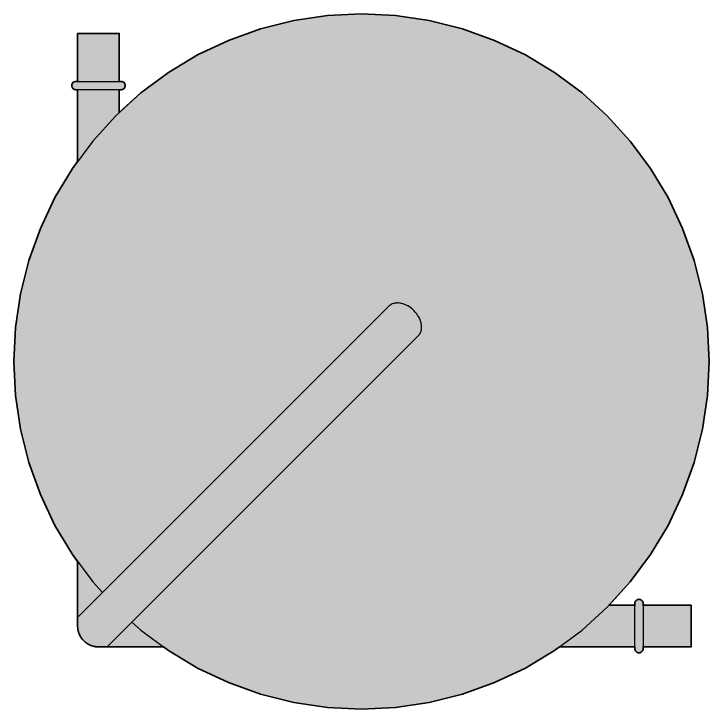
# Model space of a CAD drawing. Header units: millimetres. Extents: x -8 to 733, y 26 to 784.
# Drawn here: x 46 to 246, y 25.8 to 225.8 of the extents above; entities that cross this region are included whole.
import ezdxf

# ---------------------------------------------------------------- set-up
doc = ezdxf.new("R2010")
doc.units = ezdxf.units.MM
doc.layers.add('Blocks', color=7, linetype='Continuous')
doc.layers.add('Blocks$Fill', color=7, linetype='Continuous', true_color=0xffffff)
doc.layers.add('Blocks$Inner', color=7, linetype='Continuous', lineweight=25, true_color=0x007f00)
doc.layers.add('Blocks$Outline', color=7, linetype='Continuous', lineweight=35, true_color=0xff3f3f)

# ---------------------------------------------------------------- blocks, each defined once
blk = doc.blocks.new('IC T1 Low Table Lamp Top')
at = {"layer": 'Blocks$Fill'}
blk.add_hatch(color=256, dxfattribs=at).paths.add_polyline_path([(217.21, 55.68), (223.25, 62.35), (229.1, 70.23), (234.14, 78.64), (238.34, 87.52), (241.64, 96.76), (244.03, 106.28), (245.47, 115.98), (245.95, 125.78), (245.47, 135.59), (244.03, 145.29), (241.64, 154.81), (238.34, 164.05), (234.14, 172.92), (229.1, 181.34), (223.25, 189.22), (216.66, 196.5), (209.39, 203.09), (201.51, 208.93), (193.09, 213.98), (184.22, 218.17), (174.98, 221.48), (165.46, 223.86), (155.75, 225.3), (145.95, 225.78), (136.15, 225.3), (126.44, 223.86), (116.92, 221.48), (107.68, 218.17), (98.81, 213.98), (90.39, 208.93), (82.51, 203.09), (76.28, 197.44), (76.28, 203.94), (76.15, 203.97), (76.14, 203.98), (76.27, 203.98), (76.78, 203.98), (77.02, 204), (77.24, 204.07), (77.45, 204.18), (77.63, 204.33), (77.78, 204.51), (77.89, 204.72), (77.96, 204.94), (77.98, 205.18), (77.96, 205.41), (77.89, 205.63), (77.78, 205.84), (77.63, 206.02), (77.45, 206.17), (77.24, 206.28), (77.02, 206.35), (76.78, 206.38), (76.77, 206.38), (76.14, 206.38), (76.28, 206.41), (76.28, 213.29), (76.28, 220.18), (76.26, 220.18), (64.28, 220.18), (64.28, 206.41), (64.41, 206.38), (64.43, 206.38), (64.38, 206.38), (63.78, 206.38), (63.55, 206.35), (63.33, 206.28), (63.12, 206.17), (62.94, 206.02), (62.79, 205.84), (62.68, 205.63), (62.61, 205.41), (62.59, 205.18), (62.61, 204.94), (62.68, 204.72), (62.79, 204.51), (62.94, 204.33), (63.12, 204.18), (63.33, 204.07), (63.55, 204), (63.78, 203.98), (63.79, 203.98), (64.38, 203.98), (64.41, 203.97), (64.28, 203.94), (64.28, 183.34), (62.8, 181.34), (57.76, 172.92), (53.56, 164.05), (50.26, 154.81), (47.87, 145.29), (46.43, 135.59), (45.95, 125.78), (46.43, 115.98), (47.87, 106.28), (50.26, 96.76), (53.56, 87.52), (57.76, 78.64), (62.8, 70.23), (64.28, 68.23), (64.29, 49.34), (64.29, 49.33), (64.31, 49.1), (64.33, 48.97), (64.35, 48.83), (64.36, 48.74), (64.36, 48.71), (64.41, 48.48), (64.44, 48.34), (64.47, 48.19), (64.51, 48.05), (64.56, 47.89), (64.61, 47.73), (64.67, 47.57), (64.72, 47.43), (64.73, 47.4), (64.8, 47.23), (64.91, 47), (64.93, 46.97), (64.94, 46.95), (64.95, 46.93), (64.96, 46.91), (65.07, 46.71), (65.11, 46.64), (65.14, 46.6), (65.17, 46.55), (65.23, 46.44), (65.38, 46.22), (65.4, 46.19), (65.4, 46.19), (65.6, 45.93), (65.62, 45.91), (65.63, 45.89), (65.64, 45.87), (65.67, 45.85), (65.7, 45.8), (65.74, 45.76), (65.81, 45.68), (66.04, 45.44), (66.04, 45.43), (66.04, 45.43), (66.28, 45.21), (66.4, 45.11), (66.45, 45.06), (66.51, 45.01), (66.53, 45), (66.63, 44.92), (66.8, 44.79), (66.8, 44.79), (66.8, 44.79), (66.81, 44.79), (66.99, 44.66), (67.17, 44.55), (67.2, 44.53), (67.36, 44.44), (67.54, 44.34), (67.6, 44.31), (67.62, 44.3), (67.72, 44.25), (67.89, 44.17), (68.06, 44.1), (68.22, 44.04), (68.38, 43.99), (68.54, 43.94), (68.69, 43.89), (68.83, 43.85), (68.97, 43.82), (69.18, 43.78), (69.35, 43.75), (69.37, 43.75), (69.53, 43.72), (69.68, 43.71), (69.81, 43.69), (69.95, 43.68), (70.28, 43.68), (88.99, 43.68), (90.39, 42.64), (98.81, 37.59), (107.68, 33.4), (116.92, 30.09), (126.44, 27.71), (136.15, 26.27), (145.95, 25.78), (155.75, 26.27), (165.46, 27.71), (174.98, 30.09), (184.22, 33.4), (193.09, 37.59), (201.51, 42.64), (202.91, 43.68), (224.55, 43.68), (224.58, 43.81), (224.58, 43.82), (224.58, 43.69), (224.58, 43.18), (224.61, 42.94), (224.68, 42.72), (224.79, 42.51), (224.94, 42.33), (225.12, 42.18), (225.33, 42.07), (225.55, 42), (225.78, 41.98), (226.02, 42), (226.24, 42.07), (226.45, 42.18), (226.63, 42.33), (226.78, 42.51), (226.89, 42.72), (226.96, 42.94), (226.98, 43.18), (226.98, 43.19), (226.99, 43.82), (227.02, 43.68), (233.9, 43.68), (240.78, 43.68), (240.78, 43.7), (240.78, 55.68), (227.02, 55.68), (226.99, 55.54), (226.98, 55.53), (226.98, 55.58), (226.98, 56.18), (226.96, 56.41), (226.89, 56.63), (226.78, 56.84), (226.63, 57.02), (226.45, 57.17), (226.24, 57.28), (226.02, 57.35), (225.78, 57.38), (225.55, 57.35), (225.33, 57.28), (225.12, 57.17), (224.94, 57.02), (224.79, 56.84), (224.68, 56.63), (224.61, 56.41), (224.58, 56.18), (224.58, 56.17), (224.58, 55.58), (224.58, 55.53), (224.55, 55.68)], flags=0)
at = {"layer": 'Blocks$Inner'}
for p, q in [((76.14, 203.98), (64.43, 203.98)), ((154.46, 142.17), (154.45, 142.16)), ((162.77, 133.84), (162.78, 133.85))]:
    blk.add_line(p, q, dxfattribs=at)
for points in [[(79.92, 50.83), (82.51, 48.48), (90.39, 42.64), (98.81, 37.59), (107.68, 33.4), (116.92, 30.09), (126.44, 27.71), (136.15, 26.27), (145.95, 25.78), (155.75, 26.27), (165.46, 27.71), (174.98, 30.09), (184.22, 33.4), (193.09, 37.59), (201.51, 42.64), (209.39, 48.48), (216.66, 55.07), (223.25, 62.35), (229.1, 70.23), (234.14, 78.64), (238.34, 87.52), (241.64, 96.76), (244.03, 106.28), (245.47, 115.98), (245.95, 125.78), (245.47, 135.59), (244.03, 145.29), (241.64, 154.81), (238.34, 164.05), (234.14, 172.92), (229.1, 181.34), (223.25, 189.22), (216.66, 196.5), (209.39, 203.09), (201.51, 208.93), (193.09, 213.98), (184.22, 218.17), (174.98, 221.48), (165.46, 223.86), (155.75, 225.3), (145.95, 225.78), (136.15, 225.3), (126.44, 223.86), (116.92, 221.48), (107.68, 218.17), (98.81, 213.98), (90.39, 208.93), (82.51, 203.09), (75.24, 196.5), (68.65, 189.22), (62.8, 181.34), (57.76, 172.92), (53.56, 164.05), (50.26, 154.81), (47.87, 145.29), (46.43, 135.59), (45.95, 125.78), (46.43, 115.98), (47.87, 106.28), (50.26, 96.76), (53.56, 87.52), (57.76, 78.64), (62.8, 70.23), (68.65, 62.35), (71.42, 59.29)], [(64.43, 206.38), (76.14, 206.38), (76.28, 206.41), (76.28, 213.29), (76.28, 220.18), (76.26, 220.18), (76.17, 220.18), (76.03, 220.18), (75.83, 220.18), (75.58, 220.18), (75.43, 220.18), (75.27, 220.18), (75.1, 220.18), (74.92, 220.18), (74.73, 220.18), (74.53, 220.18), (74.31, 220.18), (74.09, 220.18), (73.86, 220.18), (73.62, 220.18), (73.37, 220.18), (73.11, 220.18), (72.58, 220.18), (72.03, 220.18), (71.46, 220.18), (70.87, 220.18), (70.28, 220.18), (69.7, 220.18), (69.11, 220.18), (68.54, 220.18), (67.99, 220.18), (67.46, 220.18), (67.2, 220.18), (66.95, 220.18), (66.71, 220.18), (66.48, 220.18), (66.26, 220.18), (66.04, 220.18), (65.84, 220.18), (65.65, 220.18), (65.47, 220.18), (65.3, 220.18), (65.14, 220.18), (64.99, 220.18), (64.74, 220.18), (64.54, 220.18), (64.4, 220.18), (64.31, 220.18), (64.28, 220.18), (64.28, 206.41), (64.41, 206.38), (64.43, 206.38), (64.38, 206.38), (64.26, 206.38), (64.14, 206.38), (64.05, 206.38), (63.97, 206.38), (63.9, 206.38), (63.85, 206.38), (63.81, 206.38), (63.79, 206.38), (63.78, 206.38), (63.55, 206.35), (63.33, 206.28), (63.12, 206.17), (62.94, 206.02), (62.79, 205.84), (62.68, 205.63), (62.61, 205.41), (62.59, 205.18), (62.61, 204.94), (62.68, 204.72), (62.79, 204.51), (62.94, 204.33), (63.12, 204.18), (63.33, 204.07), (63.55, 204), (63.78, 203.98), (63.79, 203.98), (63.81, 203.98), (63.85, 203.98), (63.9, 203.98), (63.97, 203.98), (64.05, 203.98), (64.14, 203.98), (64.26, 203.98), (64.38, 203.98), (64.43, 203.98), (64.41, 203.97), (64.28, 203.94), (64.28, 183.34)], [(76.28, 197.44), (76.28, 203.94), (76.15, 203.97), (76.14, 203.98), (76.27, 203.98), (76.38, 203.98), (76.49, 203.98), (76.58, 203.98), (76.65, 203.98), (76.71, 203.98), (76.75, 203.98), (76.77, 203.98), (76.78, 203.98), (77.02, 204), (77.24, 204.07), (77.45, 204.18), (77.63, 204.33), (77.78, 204.51), (77.89, 204.72), (77.96, 204.94), (77.98, 205.18), (77.96, 205.41), (77.89, 205.63), (77.78, 205.84), (77.63, 206.02), (77.45, 206.17), (77.24, 206.28), (77.02, 206.35), (76.78, 206.38), (76.77, 206.38), (76.75, 206.38), (76.71, 206.38), (76.65, 206.38), (76.58, 206.38), (76.49, 206.38), (76.38, 206.38), (76.27, 206.38), (76.14, 206.38), (76.14, 206.38)], [(72.77, 43.68), (118.4, 89.31), (162.28, 133.18), (162.54, 133.48), (162.76, 133.81), (162.78, 133.84), (162.79, 133.88), (162.94, 134.17), (163.07, 134.55), (163.09, 134.63), (163.1, 134.65), (163.11, 134.7), (163.17, 134.96), (163.22, 135.4), (163.22, 135.52), (163.23, 135.56), (163.22, 135.62), (163.23, 135.85), (163.19, 136.31), (163.16, 136.49), (163.16, 136.55), (163.14, 136.6), (163.11, 136.78), (162.99, 137.26), (162.9, 137.5), (162.89, 137.56), (162.86, 137.61), (162.82, 137.74), (162.61, 138.22), (162.45, 138.52), (162.43, 138.57), (162.41, 138.61), (162.36, 138.69), (162.08, 139.15), (161.83, 139.5), (161.8, 139.54), (161.79, 139.56), (161.76, 139.59), (161.41, 140.02), (161.03, 140.43), (160.63, 140.8), (160.2, 141.15), (160.17, 141.18), (160.15, 141.2), (160.11, 141.22), (159.76, 141.47), (159.3, 141.76), (159.22, 141.8), (159.18, 141.82), (159.13, 141.85), (158.83, 142), (158.35, 142.21), (158.22, 142.26), (158.17, 142.28), (158.11, 142.29), (157.87, 142.38), (157.39, 142.5), (157.21, 142.53), (157.16, 142.55), (157.1, 142.55), (156.92, 142.58), (156.46, 142.62), (156.23, 142.62), (156.17, 142.62), (156.13, 142.61), (156.01, 142.61), (155.57, 142.56), (155.31, 142.5), (155.26, 142.49), (155.24, 142.48), (155.16, 142.47), (154.78, 142.33), (154.49, 142.18), (154.45, 142.17), (154.42, 142.15), (154.09, 141.93), (153.79, 141.67), (64.28, 52.16)], [(64.28, 68.23), (64.28, 49.68), (64.29, 49.34), (64.29, 49.33), (64.3, 49.28), (64.3, 49.22), (64.3, 49.2), (64.31, 49.1), (64.33, 48.97), (64.35, 48.83), (64.36, 48.76), (64.36, 48.74), (64.36, 48.71), (64.37, 48.66), (64.41, 48.48), (64.44, 48.34), (64.45, 48.3), (64.45, 48.27), (64.47, 48.19), (64.51, 48.05), (64.56, 47.89), (64.57, 47.86), (64.61, 47.73), (64.67, 47.57), (64.71, 47.45), (64.72, 47.43), (64.73, 47.4), (64.8, 47.23), (64.91, 47), (64.93, 46.97), (64.94, 46.95), (64.95, 46.93), (64.96, 46.91), (65.07, 46.71), (65.11, 46.64), (65.14, 46.6), (65.17, 46.55), (65.23, 46.44), (65.38, 46.22), (65.4, 46.19), (65.4, 46.19), (65.6, 45.93), (65.62, 45.91), (65.63, 45.89), (65.64, 45.87), (65.67, 45.85), (65.7, 45.8), (65.74, 45.76), (65.81, 45.68), (66.04, 45.44), (66.04, 45.43), (66.04, 45.43), (66.28, 45.21), (66.4, 45.11), (66.42, 45.09), (66.45, 45.06), (66.49, 45.03), (66.51, 45.01), (66.53, 45), (66.63, 44.92), (66.8, 44.79), (66.8, 44.79), (66.8, 44.79), (66.81, 44.79), (66.99, 44.66), (67.17, 44.55), (67.2, 44.53), (67.22, 44.52), (67.36, 44.44), (67.54, 44.34), (67.55, 44.34), (67.6, 44.31), (67.62, 44.3), (67.72, 44.25), (67.89, 44.17), (68.04, 44.11), (68.06, 44.1), (68.22, 44.04), (68.38, 43.99), (68.46, 43.96), (68.47, 43.96), (68.54, 43.94), (68.69, 43.89), (68.69, 43.89), (68.83, 43.85), (68.97, 43.82), (69.18, 43.78), (69.32, 43.75), (69.35, 43.75), (69.37, 43.75), (69.53, 43.72), (69.68, 43.71), (69.8, 43.69), (69.81, 43.69), (69.84, 43.69), (69.88, 43.69), (69.93, 43.69), (69.95, 43.69), (69.95, 43.68), (70.28, 43.68), (89.03, 43.68)], [(226.98, 55.53), (226.99, 43.82), (227.02, 43.68), (233.9, 43.68), (240.78, 43.68), (240.78, 43.7), (240.78, 43.79), (240.78, 43.93), (240.78, 44.13), (240.78, 44.38), (240.78, 44.53), (240.78, 44.69), (240.78, 44.86), (240.78, 45.04), (240.78, 45.23), (240.78, 45.43), (240.78, 45.65), (240.78, 45.87), (240.78, 46.1), (240.78, 46.34), (240.78, 46.59), (240.78, 46.85), (240.78, 47.38), (240.78, 47.93), (240.78, 48.51), (240.78, 49.09), (240.78, 49.68), (240.78, 50.26), (240.78, 50.85), (240.78, 51.42), (240.78, 51.97), (240.78, 52.5), (240.78, 52.76), (240.78, 53.01), (240.78, 53.25), (240.78, 53.48), (240.78, 53.7), (240.78, 53.92), (240.78, 54.12), (240.78, 54.31), (240.78, 54.49), (240.78, 54.66), (240.78, 54.82), (240.78, 54.97), (240.78, 55.22), (240.78, 55.42), (240.78, 55.56), (240.78, 55.65), (240.78, 55.68), (227.02, 55.68), (226.99, 55.54), (226.98, 55.53), (226.98, 55.58), (226.98, 55.7), (226.98, 55.82), (226.98, 55.91), (226.98, 55.99), (226.98, 56.06), (226.98, 56.11), (226.98, 56.15), (226.98, 56.17), (226.98, 56.18), (226.96, 56.41), (226.89, 56.63), (226.78, 56.84), (226.63, 57.02), (226.45, 57.17), (226.24, 57.28), (226.02, 57.35), (225.78, 57.38), (225.55, 57.35), (225.33, 57.28), (225.12, 57.17), (224.94, 57.02), (224.79, 56.84), (224.68, 56.63), (224.61, 56.41), (224.58, 56.18), (224.58, 56.17), (224.58, 56.15), (224.58, 56.11), (224.58, 56.06), (224.58, 55.99), (224.58, 55.91), (224.58, 55.82), (224.58, 55.7), (224.58, 55.58), (224.58, 55.53), (224.58, 55.53)], [(224.58, 43.76), (224.58, 55.53), (224.55, 55.68), (217.21, 55.68)], [(202.91, 43.68), (224.55, 43.68), (224.58, 43.81), (224.58, 43.82), (224.58, 43.69), (224.58, 43.58), (224.58, 43.47), (224.58, 43.39), (224.58, 43.31), (224.58, 43.25), (224.58, 43.21), (224.58, 43.19), (224.58, 43.18), (224.61, 42.94), (224.68, 42.72), (224.79, 42.51), (224.94, 42.33), (225.12, 42.18), (225.33, 42.07), (225.55, 42), (225.78, 41.98), (226.02, 42), (226.24, 42.07), (226.45, 42.18), (226.63, 42.33), (226.78, 42.51), (226.89, 42.72), (226.96, 42.94), (226.98, 43.18), (226.98, 43.19), (226.98, 43.21), (226.98, 43.25), (226.98, 43.31), (226.98, 43.39), (226.98, 43.47), (226.98, 43.58), (226.98, 43.69), (226.99, 43.82), (226.98, 43.82)]]:
    blk.add_lwpolyline(points, dxfattribs=at)
at = {"layer": 'Blocks$Outline'}
for points in [[(217.21, 55.68), (223.25, 62.35), (229.1, 70.23), (234.14, 78.64), (238.34, 87.52), (241.64, 96.76), (244.03, 106.28), (245.47, 115.98), (245.95, 125.78), (245.47, 135.59), (244.03, 145.29), (241.64, 154.81), (238.34, 164.05), (234.14, 172.92), (229.1, 181.34), (223.25, 189.22), (216.66, 196.5), (209.39, 203.09), (201.51, 208.93), (193.09, 213.98), (184.22, 218.17), (174.98, 221.48), (165.46, 223.86), (155.75, 225.3), (145.95, 225.78), (136.15, 225.3), (126.44, 223.86), (116.92, 221.48), (107.68, 218.17), (98.81, 213.98), (90.39, 208.93), (82.51, 203.09), (76.28, 197.44)], [(76.14, 206.38), (76.28, 206.41), (76.28, 213.29), (76.28, 220.18), (76.26, 220.18), (76.17, 220.18), (76.03, 220.18), (75.83, 220.18), (75.58, 220.18), (75.43, 220.18), (75.27, 220.18), (75.1, 220.18), (74.92, 220.18), (74.73, 220.18), (74.53, 220.18), (74.31, 220.18), (74.09, 220.18), (73.86, 220.18), (73.62, 220.18), (73.37, 220.18), (73.11, 220.18), (72.58, 220.18), (72.03, 220.18), (71.46, 220.18), (70.87, 220.18), (70.28, 220.18), (69.7, 220.18), (69.11, 220.18), (68.54, 220.18), (67.99, 220.18), (67.46, 220.18), (67.2, 220.18), (66.95, 220.18), (66.71, 220.18), (66.48, 220.18), (66.26, 220.18), (66.04, 220.18), (65.84, 220.18), (65.65, 220.18), (65.47, 220.18), (65.3, 220.18), (65.14, 220.18), (64.99, 220.18), (64.74, 220.18), (64.54, 220.18), (64.4, 220.18), (64.31, 220.18), (64.28, 220.18), (64.28, 206.41), (64.41, 206.38), (64.43, 206.38), (64.38, 206.38), (64.26, 206.38), (64.14, 206.38), (64.05, 206.38), (63.97, 206.38), (63.9, 206.38), (63.85, 206.38), (63.81, 206.38), (63.79, 206.38), (63.78, 206.38), (63.55, 206.35), (63.33, 206.28), (63.12, 206.17), (62.94, 206.02), (62.79, 205.84), (62.68, 205.63), (62.61, 205.41), (62.59, 205.18), (62.61, 204.94), (62.68, 204.72), (62.79, 204.51), (62.94, 204.33), (63.12, 204.18), (63.33, 204.07), (63.55, 204), (63.78, 203.98), (63.79, 203.98), (63.81, 203.98), (63.85, 203.98), (63.9, 203.98), (63.97, 203.98), (64.05, 203.98), (64.14, 203.98), (64.26, 203.98), (64.38, 203.98), (64.41, 203.97)], [(76.28, 197.44), (76.28, 203.94), (76.15, 203.97), (76.14, 203.98), (76.27, 203.98), (76.38, 203.98), (76.49, 203.98), (76.58, 203.98), (76.65, 203.98), (76.71, 203.98), (76.75, 203.98), (76.77, 203.98), (76.78, 203.98), (77.02, 204), (77.24, 204.07), (77.45, 204.18), (77.63, 204.33), (77.78, 204.51), (77.89, 204.72), (77.96, 204.94), (77.98, 205.18), (77.96, 205.41), (77.89, 205.63), (77.78, 205.84), (77.63, 206.02), (77.45, 206.17), (77.24, 206.28), (77.02, 206.35), (76.78, 206.38), (76.77, 206.38), (76.75, 206.38), (76.71, 206.38), (76.65, 206.38), (76.58, 206.38), (76.49, 206.38), (76.38, 206.38), (76.27, 206.38), (76.14, 206.38)], [(64.41, 203.97), (64.28, 203.94), (64.28, 183.34)], [(64.28, 183.34), (62.8, 181.34), (57.76, 172.92), (53.56, 164.05), (50.26, 154.81), (47.87, 145.29), (46.43, 135.59), (45.95, 125.78), (46.43, 115.98), (47.87, 106.28), (50.26, 96.76), (53.56, 87.52), (57.76, 78.64), (62.8, 70.23), (64.28, 68.23)], [(64.28, 68.23), (64.28, 49.68), (64.29, 49.34), (64.29, 49.33), (64.3, 49.28), (64.3, 49.22), (64.3, 49.2), (64.31, 49.1), (64.33, 48.97), (64.35, 48.83), (64.36, 48.76), (64.36, 48.74), (64.36, 48.71), (64.37, 48.66), (64.41, 48.48), (64.44, 48.34), (64.45, 48.3), (64.45, 48.27), (64.47, 48.19), (64.51, 48.05), (64.56, 47.89), (64.57, 47.86), (64.61, 47.73), (64.67, 47.57), (64.71, 47.45), (64.72, 47.43), (64.73, 47.4), (64.8, 47.23), (64.91, 47), (64.93, 46.97), (64.94, 46.95), (64.95, 46.93), (64.96, 46.91), (65.07, 46.71), (65.11, 46.64), (65.14, 46.6), (65.17, 46.55), (65.23, 46.44), (65.38, 46.22), (65.4, 46.19), (65.4, 46.19), (65.6, 45.93), (65.62, 45.91), (65.63, 45.89), (65.64, 45.87), (65.67, 45.85), (65.7, 45.8), (65.74, 45.76), (65.81, 45.68), (66.04, 45.44), (66.04, 45.43), (66.04, 45.43), (66.28, 45.21), (66.4, 45.11), (66.42, 45.09), (66.45, 45.06), (66.49, 45.03), (66.51, 45.01), (66.53, 45), (66.63, 44.92), (66.8, 44.79), (66.8, 44.79), (66.8, 44.79), (66.81, 44.79), (66.99, 44.66), (67.17, 44.55), (67.2, 44.53), (67.22, 44.52), (67.36, 44.44), (67.54, 44.34), (67.55, 44.34), (67.6, 44.31), (67.62, 44.3), (67.72, 44.25), (67.89, 44.17), (68.04, 44.11), (68.06, 44.1), (68.22, 44.04), (68.38, 43.99), (68.46, 43.96), (68.47, 43.96), (68.54, 43.94), (68.69, 43.89), (68.69, 43.89), (68.83, 43.85), (68.97, 43.82), (69.18, 43.78), (69.32, 43.75), (69.35, 43.75), (69.37, 43.75), (69.53, 43.72), (69.68, 43.71), (69.8, 43.69), (69.81, 43.69), (69.84, 43.69), (69.88, 43.69), (69.93, 43.69), (69.95, 43.69), (69.95, 43.68), (70.28, 43.68), (88.99, 43.68)], [(226.99, 43.82), (227.02, 43.68), (233.9, 43.68), (240.78, 43.68), (240.78, 43.7), (240.78, 43.79), (240.78, 43.93), (240.78, 44.13), (240.78, 44.38), (240.78, 44.53), (240.78, 44.69), (240.78, 44.86), (240.78, 45.04), (240.78, 45.23), (240.78, 45.43), (240.78, 45.65), (240.78, 45.87), (240.78, 46.1), (240.78, 46.34), (240.78, 46.59), (240.78, 46.85), (240.78, 47.38), (240.78, 47.93), (240.78, 48.51), (240.78, 49.09), (240.78, 49.68), (240.78, 50.26), (240.78, 50.85), (240.78, 51.42), (240.78, 51.97), (240.78, 52.5), (240.78, 52.76), (240.78, 53.01), (240.78, 53.25), (240.78, 53.48), (240.78, 53.7), (240.78, 53.92), (240.78, 54.12), (240.78, 54.31), (240.78, 54.49), (240.78, 54.66), (240.78, 54.82), (240.78, 54.97), (240.78, 55.22), (240.78, 55.42), (240.78, 55.56), (240.78, 55.65), (240.78, 55.68), (227.02, 55.68), (226.99, 55.54), (226.98, 55.53), (226.98, 55.58), (226.98, 55.7), (226.98, 55.82), (226.98, 55.91), (226.98, 55.99), (226.98, 56.06), (226.98, 56.11), (226.98, 56.15), (226.98, 56.17), (226.98, 56.18), (226.96, 56.41), (226.89, 56.63), (226.78, 56.84), (226.63, 57.02), (226.45, 57.17), (226.24, 57.28), (226.02, 57.35), (225.78, 57.38), (225.55, 57.35), (225.33, 57.28), (225.12, 57.17), (224.94, 57.02), (224.79, 56.84), (224.68, 56.63), (224.61, 56.41), (224.58, 56.18), (224.58, 56.17), (224.58, 56.15), (224.58, 56.11), (224.58, 56.06), (224.58, 55.99), (224.58, 55.91), (224.58, 55.82), (224.58, 55.7), (224.58, 55.58), (224.58, 55.53)], [(224.58, 55.53), (224.55, 55.68), (217.21, 55.68)], [(88.99, 43.68), (90.39, 42.64), (98.81, 37.59), (107.68, 33.4), (116.92, 30.09), (126.44, 27.71), (136.15, 26.27), (145.95, 25.78), (155.75, 26.27), (165.46, 27.71), (174.98, 30.09), (184.22, 33.4), (193.09, 37.59), (201.51, 42.64), (202.91, 43.68)], [(202.91, 43.68), (224.55, 43.68), (224.58, 43.81), (224.58, 43.82), (224.58, 43.69), (224.58, 43.58), (224.58, 43.47), (224.58, 43.39), (224.58, 43.31), (224.58, 43.25), (224.58, 43.21), (224.58, 43.19), (224.58, 43.18), (224.61, 42.94), (224.68, 42.72), (224.79, 42.51), (224.94, 42.33), (225.12, 42.18), (225.33, 42.07), (225.55, 42), (225.78, 41.98), (226.02, 42), (226.24, 42.07), (226.45, 42.18), (226.63, 42.33), (226.78, 42.51), (226.89, 42.72), (226.96, 42.94), (226.98, 43.18), (226.98, 43.19), (226.98, 43.21), (226.98, 43.25), (226.98, 43.31), (226.98, 43.39), (226.98, 43.47), (226.98, 43.58), (226.98, 43.69), (226.99, 43.82)]]:
    blk.add_lwpolyline(points, dxfattribs=at)

msp = doc.modelspace()

# ---------------------------------------------------------------- block references
at = {"layer": 'Blocks'}
msp.add_blockref('IC T1 Low Table Lamp Top', (0, 0), dxfattribs=at)

doc.saveas('drawing.dxf')
